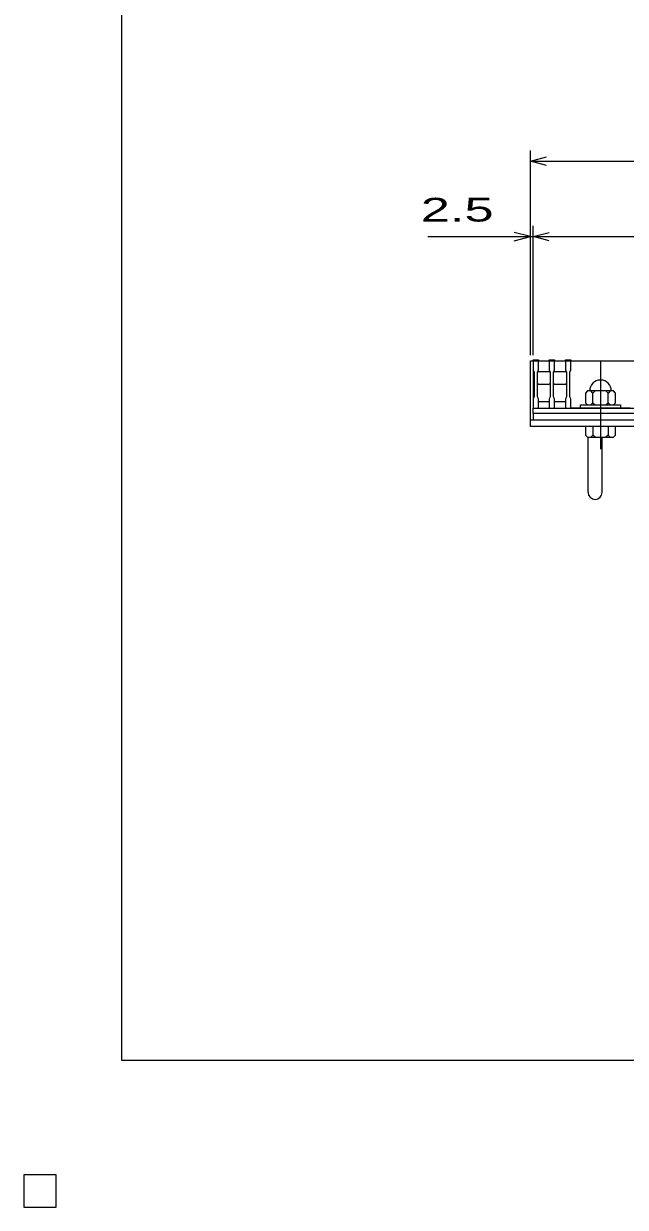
# Model space of a CAD drawing. Units: millimetres, scale not verified. Extents: x -1820 to 1731, y -1282 to 1054.
# Drawn here: x -1820 to -1262, y -1282 to -185 of the extents above; entities that cross this region are included whole.
import ezdxf
from ezdxf.enums import TextEntityAlignment as Align

# ---------------------------------------------------------------- set-up
doc = ezdxf.new("R2010")
doc.units = ezdxf.units.MM
doc.header["$LTSCALE"] = 10
doc.linetypes.add('CHAIN', pattern=[18.5, 12, -1.5, 3.5, -1.5])
for name, color, linetype, lineweight in [('0_2', 150, 'Continuous', 25), ('16', 3, 'Continuous', 25), ('19', 6, 'Continuous', 25), ('22', 4, 'Continuous', 25)]:
    doc.layers.add(name, color=color, linetype=linetype, lineweight=lineweight)
doc.styles.add('ベクトル', font='')
doc.styles.get('ベクトル').set_extended_font_data('ベクトル')

msp = doc.modelspace()

# ---------------------------------------------------------------- linework, layer by layer
at = {"layer": '0_2'}
for p, q in [((-1729, -1146.5), (-1729, 1053.5)), ((1731, -1146.5), (-1729, -1146.5))]:
    msp.add_line(p, q, dxfattribs=at)
at = {"layer": '16'}
for p, q in [((-1348, -497.5), (-1348, -496.8)), ((-1348, -496.8), (-1343, -496.8)), ((-1348, -497.5), (-1348, -506)), ((-1343, -497.5), (-1348, -497.5)), ((-1348, -497.5), (-1348, -535.5)), ((-1348, -497.5), (-353, -497.5)), ((-1343, -496.8), (-1343, -497.5)), ((-1343, -506), (-1343, -497.5)), ((-1333, -497.5), (-1333, -496.8)), ((-1333, -496.8), (-1328, -496.8)), ((-1333, -497.5), (-1333, -506)), ((-1328, -497.5), (-1333, -497.5)), ((-1328, -496.8), (-1328, -497.5)), ((-1328, -506), (-1328, -497.5)), ((-1318, -497.5), (-1318, -496.8)), ((-1318, -496.8), (-1313, -496.8)), ((-1318, -497.5), (-1318, -506)), ((-1313, -497.5), (-1318, -497.5)), ((-1313, -496.8), (-1313, -497.5)), ((-1313, -506), (-1313, -497.5)), ((-1313, -497.5), (-1258, -497.5)), ((-1348, -506), (-1347, -508)), ((-1347, -508), (-1347, -531)), ((-1344, -508), (-1343, -506)), ((-1344, -508.5), (-1343, -507.5)), ((-1344, -531), (-1344, -508)), ((-1343, -507.5), (-1333, -507.5)), ((-1333, -506), (-1332, -508)), ((-1333, -507.5), (-1332, -508.5)), ((-1332, -508), (-1332, -531)), ((-1329, -508), (-1328, -506)), ((-1329, -508.5), (-1328, -507.5)), ((-1329, -531), (-1329, -508)), ((-1328, -507.5), (-1318, -507.5)), ((-1318, -506), (-1317, -508)), ((-1318, -507.5), (-1317, -508.5)), ((-1317, -508), (-1317, -531)), ((-1314, -508), (-1313, -506)), ((-1314, -531), (-1314, -508)), ((-1343, -519.5), (-1344, -518.5)), ((-1333, -519.5), (-1343, -519.5)), ((-1332, -518.5), (-1333, -519.5)), ((-1328, -519.5), (-1329, -518.5)), ((-1318, -519.5), (-1328, -519.5)), ((-1317, -518.5), (-1318, -519.5)), ((-1297.5, -525.5), (-1299.5, -527.5)), ((-1273.5, -525.5), (-1297.5, -525.5)), ((-1292.5, -527.5), (-1294.5, -525.5)), ((-1290.5, -525.5), (-1292.5, -527.5)), ((-1278.5, -527.5), (-1280.5, -525.5)), ((-1276.5, -525.5), (-1278.5, -527.5)), ((-1271.5, -527.5), (-1273.5, -525.5)), ((-1347, -531), (-1348, -533)), ((-1348, -533), (-1348, -541.5)), ((-1343, -533), (-1344, -531)), ((-1343, -541.5), (-1343, -533)), ((-1343, -535.5), (-1333, -535.5)), ((-1332, -531), (-1333, -533)), ((-1333, -533), (-1333, -541.5)), ((-1328, -533), (-1329, -531)), ((-1328, -541.5), (-1328, -533)), ((-1328, -535.5), (-1318, -535.5)), ((-1317, -531), (-1318, -533)), ((-1318, -533), (-1318, -541.5)), ((-1313, -533), (-1314, -531)), ((-1313, -541.5), (-1313, -533)), ((-1299.5, -527.5), (-1299.5, -536.5)), ((-1299.5, -536.5), (-1297.5, -538.5)), ((-1294.5, -538.5), (-1292.5, -536.5)), ((-1292.5, -536.5), (-1292.5, -527.5)), ((-1292.5, -536.5), (-1290.5, -538.5)), ((-1280.5, -538.5), (-1278.5, -536.5)), ((-1278.5, -536.5), (-1278.5, -527.5)), ((-1278.5, -536.5), (-1276.5, -538.5)), ((-1273.5, -538.5), (-1271.5, -536.5)), ((-1271.5, -536.5), (-1271.5, -527.5)), ((-1348, -541.5), (-1343, -541.5)), ((-1348, -541.5), (-353, -541.5)), ((-1348, -546.5), (-1348, -541.5)), ((-353, -546.5), (-1348, -546.5)), ((-1348, -546.5), (-1348, -552.5)), ((-1333, -541.5), (-1328, -541.5)), ((-1318, -541.5), (-1313, -541.5)), ((-1258, -541.5), (-1313, -541.5)), ((-1304, -541.5), (-1304, -538.5)), ((-1304, -538.5), (-1267, -538.5)), ((-1267, -541.5), (-1304, -541.5)), ((-1267, -538.5), (-1267, -541.5)), ((-1348, -552.5), (-353, -552.5)), ((-1790, -1252.5), (-1820, -1252.5)), ((-1820, -1252.5), (-1820, -1282.5)), ((-1790, -1252.5), (-1820, -1252.5)), ((-1820, -1252.5), (-1820, -1282.5)), ((-1790, -1252.5), (-1820, -1252.5)), ((-1820, -1252.5), (-1820, -1282.5)), ((-1790, -1252.5), (-1820, -1252.5)), ((-1820, -1252.5), (-1820, -1282.5)), ((-1790, -1252.5), (-1820, -1252.5)), ((-1820, -1252.5), (-1820, -1282.5)), ((-1790, -1282.5), (-1790, -1252.5)), ((-1790, -1282.5), (-1790, -1252.5)), ((-1790, -1282.5), (-1790, -1252.5)), ((-1790, -1282.5), (-1790, -1252.5)), ((-1790, -1282.5), (-1790, -1252.5)), ((-1820, -1282.5), (-1790, -1282.5)), ((-1820, -1282.5), (-1790, -1282.5)), ((-1820, -1282.5), (-1790, -1282.5)), ((-1820, -1282.5), (-1790, -1282.5)), ((-1820, -1282.5), (-1790, -1282.5))]:
    msp.add_line(p, q, dxfattribs=at)
at = {"layer": '16', "linetype": 'CHAIN'}
msp.add_line((-1285.5, -498.5), (-1285.5, -579.5), dxfattribs=at)
at = {"layer": '16'}
msp.add_arc((-1285.5, -525.5), 10, 0, 180, dxfattribs=at)
at = {"layer": '19'}
for p, q in [((-1350.5, -552.5), (-1350.5, -497.5)), ((-1350.5, -497.5), (-1348, -497.5)), ((-1350.5, -552.5), (-350.5, -552.5)), ((-1350.5, -558.5), (-1350.5, -552.5)), ((-350.5, -558.5), (-1350.5, -558.5)), ((-1299.5, -558.5), (-1299.5, -566.5)), ((-1271.5, -558.5), (-1299.5, -558.5)), ((-1292.5, -558.5), (-1292.5, -566.5)), ((-1278.5, -558.5), (-1278.5, -566.5)), ((-1271.5, -566.5), (-1271.5, -558.5)), ((-1299.5, -566.5), (-1297.5, -568.5)), ((-1297.5, -568.5), (-1273.5, -568.5)), ((-1297, -619.6), (-1297, -568.5)), ((-1292.5, -566.5), (-1294.5, -568.5)), ((-1290.5, -568.5), (-1292.5, -566.5)), ((-1284, -619.6), (-1284, -568.5)), ((-1278.5, -566.5), (-1280.5, -568.5)), ((-1276.5, -568.5), (-1278.5, -566.5)), ((-1273.5, -568.5), (-1271.5, -566.5))]:
    msp.add_line(p, q, dxfattribs=at)
msp.add_arc((-1290.5, -619.6), 6.5, 180, 0, dxfattribs=at)
at = {"layer": '22'}
for p, q in [((-1350.5, -492.5), (-1350.5, -302.5)), ((-1350.5, -312.5), (-1335.5, -308.5)), ((-1335.5, -316.5), (-1350.5, -312.5)), ((-1350.5, -312.5), (-350.5, -312.5)), ((-1350.5, -492.5), (-1350.5, -372.5)), ((-1348, -492.5), (-1348, -372.5)), ((-1445.5, -382.5), (-1350.5, -382.5)), ((-1350.5, -382.5), (-1365.5, -378.5)), ((-1365.5, -386.5), (-1350.5, -382.5)), ((-1350.5, -382.5), (-1348, -382.5)), ((-1348, -382.5), (-1333, -378.5)), ((-1333, -386.5), (-1348, -382.5)), ((-1348, -382.5), (-353, -382.5))]:
    msp.add_line(p, q, dxfattribs=at)
at = {"layer": '22', "color": 2}
for p, q in [((-1790, -1252.5), (-1820, -1252.5)), ((-1820, -1252.5), (-1820, -1282.5)), ((-1790, -1252.5), (-1820, -1252.5)), ((-1820, -1252.5), (-1820, -1282.5)), ((-1790, -1252.5), (-1820, -1252.5)), ((-1820, -1252.5), (-1820, -1282.5)), ((-1790, -1282.5), (-1790, -1252.5)), ((-1790, -1282.5), (-1790, -1252.5)), ((-1790, -1282.5), (-1790, -1252.5)), ((-1820, -1282.5), (-1790, -1282.5)), ((-1820, -1282.5), (-1790, -1282.5)), ((-1820, -1282.5), (-1790, -1282.5))]:
    msp.add_line(p, q, dxfattribs=at)

# ---------------------------------------------------------------- texts
at = {"layer": '22', "color": 2, "style": 'ベクトル', "width": 1.65}
msp.add_text(' 2.5 ', height=21.99, dxfattribs=at).set_placement((-1465.5, -357.5), align=Align.MIDDLE_LEFT)

doc.saveas('drawing.dxf')
